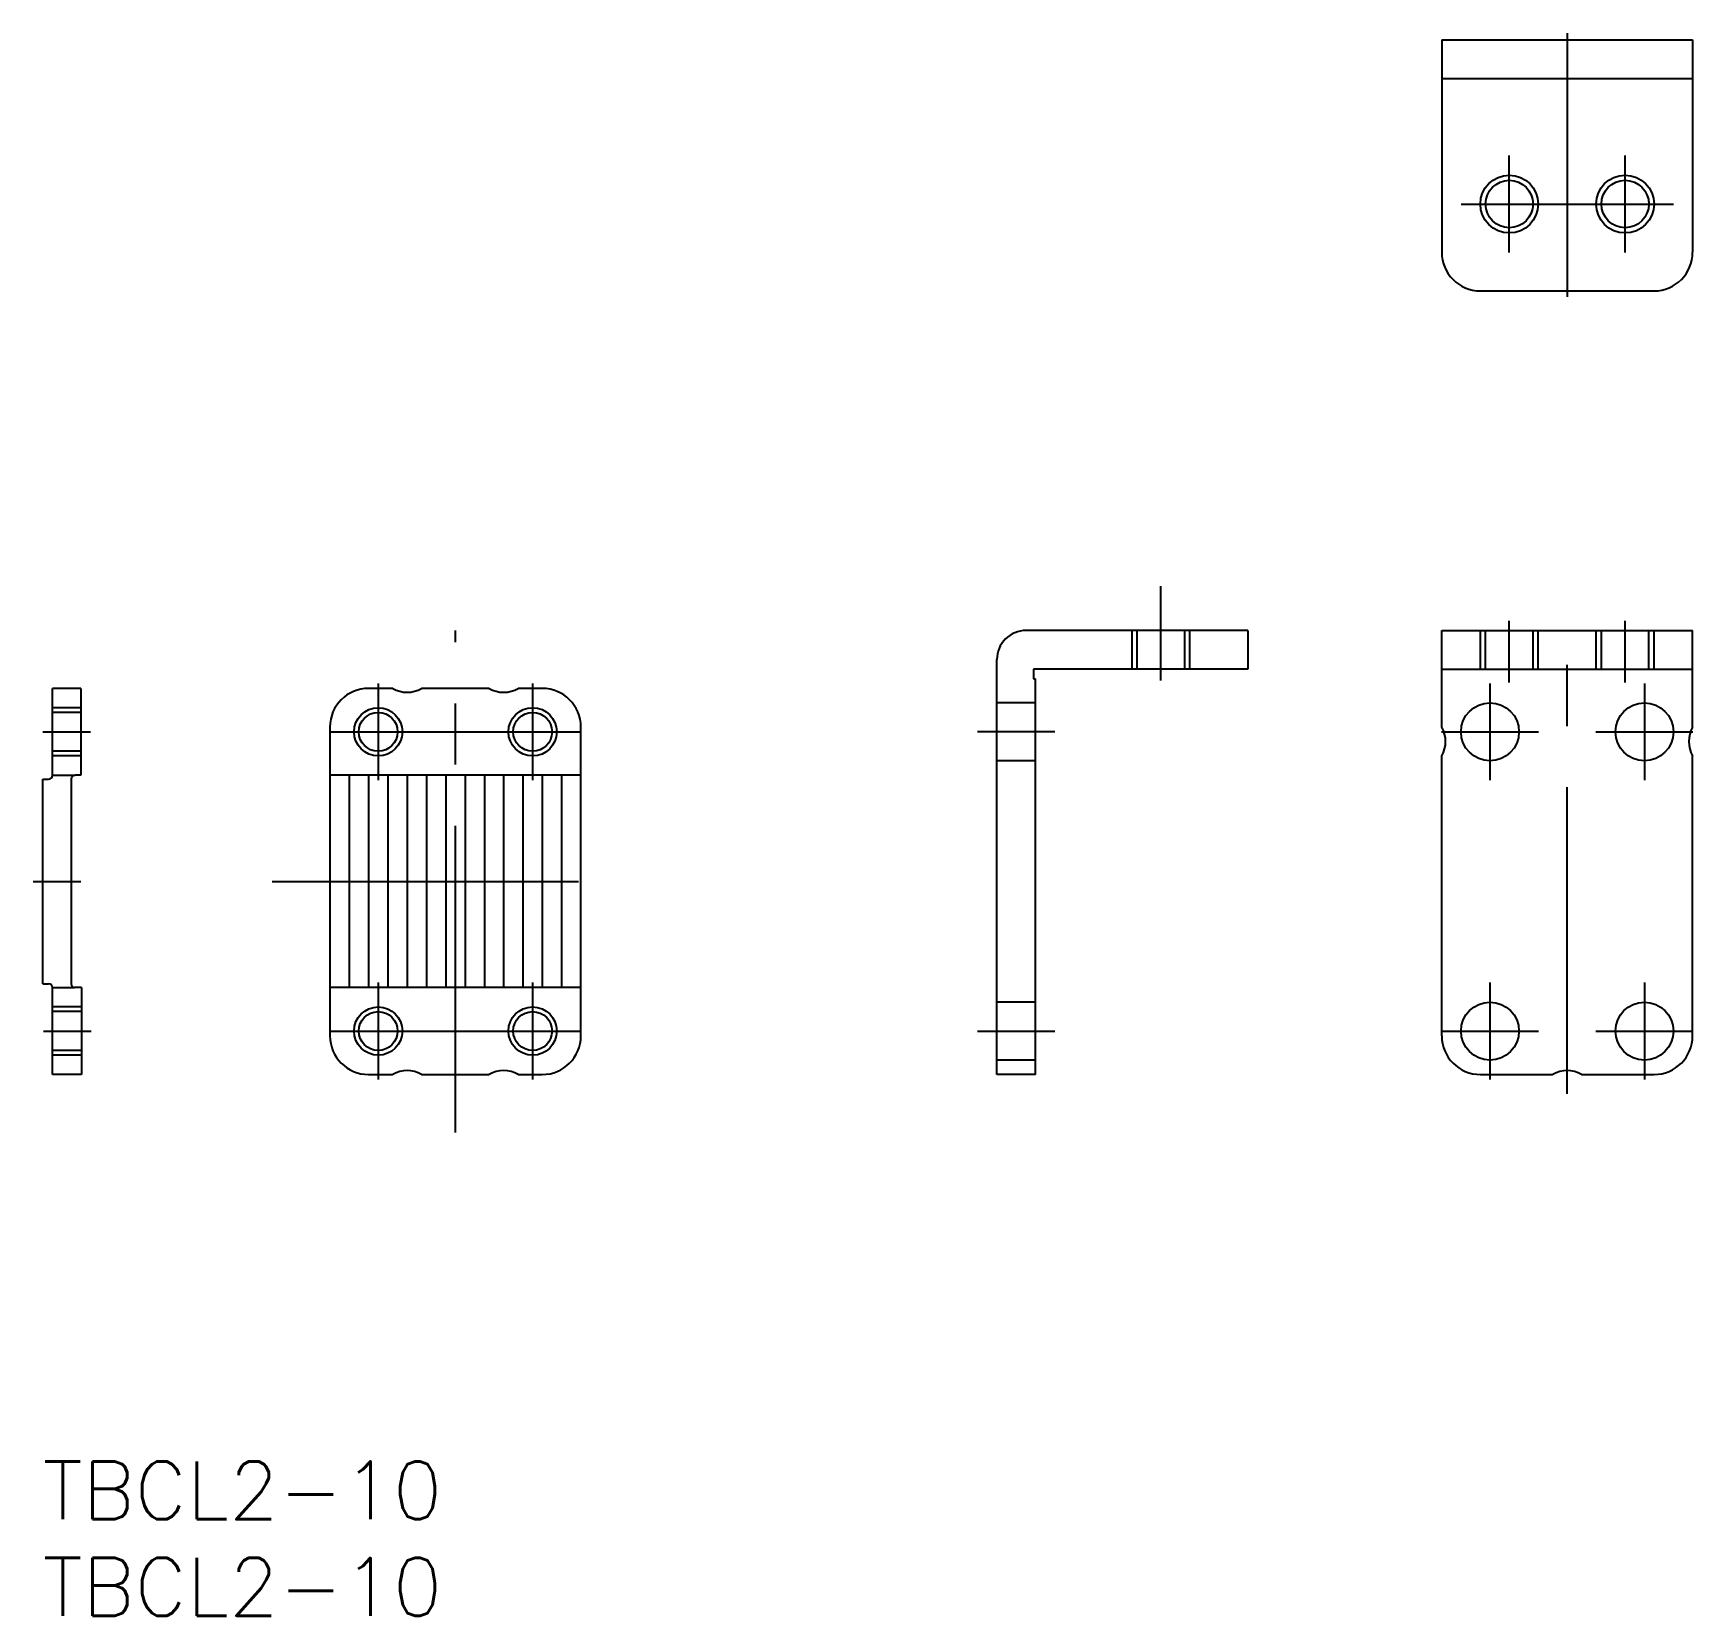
# Model space of a CAD drawing. Extents: x -0.5 to 85.5, y -8 to 74.
import ezdxf

# ---------------------------------------------------------------- set-up
doc = ezdxf.new("R2010")
doc.units = 0
doc.header["$LTSCALE"] = 0.5
doc.linetypes.add('CENTER', pattern=[50.8, 31.75, -6.35, 6.35, -6.35])
doc.linetypes.add('DASHED', pattern=[19.05, 12.7, -6.35])
for name, color, linetype in [('MSM_CENTER', 1, 'CENTER'), ('MSM_CONTINUOUS', 7, 'CONTINUOUS'), ('MSM_DASHED', 4, 'DASHED'), ('MSM_NARROW', 5, 'CONTINUOUS'), ('MSM_PART_NUMBER', 7, 'CONTINUOUS')]:
    doc.layers.add(name, color=color, linetype=linetype)
doc.styles.get("Standard").update_dxf_attribs({"font": 'txt.shx', "height": 2, "bigfont": 'bigfont.shx'})

# ---------------------------------------------------------------- blocks, each defined once
blk = doc.blocks.new('*U53')
at = {"layer": 'MSM_PART_NUMBER'}
blk.add_text('TBCL2-10', height=3, dxfattribs=at).set_placement((0, -3))
blk = doc.blocks.new('*U54')
at = {"layer": 'MSM_PART_NUMBER'}
blk.add_text('TBCL2-10', height=3, dxfattribs=at).set_placement((0, -8))

msp = doc.modelspace()

# ---------------------------------------------------------------- linework, layer by layer
at = {"layer": 'MSM_CENTER'}
for p, q in [((78.976, 73.983), (78.976, 60.333)), ((75.976, 62.625), (75.976, 67.641)), ((81.976, 62.625), (81.976, 67.641)), ((73.476, 65.133), (84.476, 65.133)), ((57.93, 40.444), (57.93, 45.342)), ((78.976, 19.042), (78.976, 44.042)), ((21.375, 17.042), (21.375, 43.042)), ((75.976, 40.344), (75.976, 43.542)), ((81.976, 40.344), (81.976, 43.542)), ((17.375, 40.3), (17.375, 35.284)), ((25.375, 40.3), (25.375, 35.284)), ((74.976, 40.3), (74.976, 35.284)), ((82.976, 40.3), (82.976, 35.284)), ((0, 37.792), (2.47, 37.792)), ((14.867, 37.792), (27.883, 37.792)), ((52.43, 37.792), (48.43, 37.792)), ((72.468, 37.792), (77.484, 37.792)), ((80.468, 37.792), (85.484, 37.792)), ((-0.5, 30.042), (1.97, 30.042)), ((11.875, 30.042), (30.875, 30.042)), ((17.375, 24.8), (17.375, 19.784)), ((25.375, 24.8), (25.375, 19.784)), ((74.976, 24.8), (74.976, 19.784)), ((82.976, 24.8), (82.976, 19.784)), ((0.03, 22.292), (2.5, 22.292)), ((14.867, 22.292), (27.883, 22.292)), ((48.43, 22.292), (52.43, 22.292)), ((72.468, 22.292), (77.484, 22.292)), ((80.468, 22.292), (85.484, 22.292))]:
    msp.add_line(p, q, dxfattribs=at)
at = {"layer": 'MSM_CONTINUOUS'}
for p, q in [((72.476, 73.633), (72.476, 62.633)), ((72.476, 73.633), (85.476, 73.633)), ((85.476, 73.633), (85.476, 62.633)), ((72.476, 71.633), (85.476, 71.633)), ((74.476, 60.633), (83.476, 60.633)), ((62.43, 43.042), (50.93, 43.042)), ((62.43, 43.042), (62.43, 41.042)), ((72.476, 38.038), (72.476, 43.042)), ((72.476, 43.042), (85.476, 43.042)), ((85.476, 38.038), (85.476, 43.042)), ((49.43, 20.042), (49.43, 41.542)), ((51.33, 41.042), (51.33, 40.542)), ((62.43, 41.042), (51.33, 41.042)), ((51.33, 40.542), (51.43, 40.542)), ((51.43, 20.042), (51.43, 40.541)), ((72.476, 41.042), (85.476, 41.042)), ((1.97, 40.042), (0.5, 40.042)), ((0.5, 35.542), (0.5, 40.042)), ((1.97, 40.042), (1.97, 35.542)), ((18.126, 40.042), (16.875, 40.042)), ((23.126, 40.042), (19.623, 40.042)), ((25.875, 40.042), (24.623, 40.042)), ((14.875, 38.042), (14.875, 22.042)), ((27.875, 22.042), (27.875, 38.042)), ((72.476, 22.042), (72.476, 36.542)), ((85.476, 22.042), (85.476, 36.542)), ((0, 24.742), (0, 35.342)), ((0, 35.342), (0.3, 35.342)), ((1.47, 35.342), (1.47, 24.742)), ((1.97, 35.542), (1.67, 35.542)), ((27.875, 35.542), (14.875, 35.542)), ((15.875, 35.542), (15.875, 24.542)), ((16.875, 35.542), (16.875, 24.542)), ((17.875, 35.542), (17.875, 24.542)), ((18.875, 35.542), (18.875, 24.542)), ((19.875, 35.542), (19.875, 24.542)), ((20.875, 35.542), (20.875, 24.542)), ((21.875, 35.542), (21.875, 24.542)), ((22.875, 35.542), (22.875, 24.542)), ((23.875, 35.542), (23.875, 24.542)), ((24.875, 35.542), (24.875, 24.542)), ((25.875, 35.542), (25.875, 24.542)), ((26.875, 35.542), (26.875, 24.542)), ((0, 24.742), (0.3, 24.742)), ((0.5, 20.042), (0.5, 24.542)), ((2, 24.542), (1.644, 24.542)), ((2, 24.542), (2, 20.042)), ((27.875, 24.542), (14.875, 24.542)), ((2, 20.042), (0.5, 20.042)), ((16.875, 20.042), (18.126, 20.042)), ((19.623, 20.042), (23.126, 20.042)), ((24.623, 20.042), (25.875, 20.042)), ((51.43, 20.042), (49.43, 20.042)), ((74.476, 20.042), (78.227, 20.042)), ((79.724, 20.042), (83.476, 20.042))]:
    msp.add_line(p, q, dxfattribs=at)
for centre, radius in [((75.976, 65.133), 1.23), ((81.976, 65.133), 1.23), ((17.375, 37.792), 1.006), ((25.375, 37.792), 1.006), ((74.976, 37.792), 1.5), ((82.976, 37.792), 1.5), ((17.375, 22.292), 1.006), ((25.375, 22.292), 1.006), ((74.976, 22.292), 1.5), ((82.976, 22.292), 1.5)]:
    msp.add_circle(centre, radius, dxfattribs=at)
for centre, radius, start, end in [((74.476, 62.633), 2, 180, 270), ((83.476, 62.633), 2, 270, 0), ((50.93, 41.542), 1.5, 90, 180.00005), ((16.875, 38.042), 2, 90, 180), ((18.875, 41.342), 1.5, 240.07612, 299.92643), ((23.875, 41.342), 1.5, 240.07357, 299.92643), ((25.875, 38.042), 2, 0, 90), ((71.176, 37.29), 1.5, 330.07357, 29.92643), ((86.776, 37.29), 1.5, 150.07357, 209.92643), ((0.3, 35.542), 0.2, 270, 0), ((1.67, 35.342), 0.2, 90, 180), ((0.3, 24.542), 0.2, 0, 90), ((1.672, 24.742), 0.202, 180, 262.01817), ((16.875, 22.042), 2, 180, 270), ((25.875, 22.042), 2, 270, 0), ((74.476, 22.042), 2, 180, 270), ((83.476, 22.042), 2, 270, 0), ((18.875, 18.742), 1.5, 60.07357, 119.92643), ((23.875, 18.742), 1.5, 60.07357, 119.92643), ((78.976, 18.742), 1.5, 60.07357, 119.92643)]:
    msp.add_arc(centre, radius, start, end, dxfattribs=at)
at = {"layer": 'MSM_DASHED'}
for p, q in [((56.43, 41.042), (56.43, 43.042)), ((56.7, 41.042), (56.7, 43.042)), ((59.159, 41.042), (59.159, 43.042)), ((59.43, 41.042), (59.43, 43.042)), ((74.476, 41.042), (74.476, 43.039)), ((74.746, 41.042), (74.746, 43.042)), ((77.205, 41.042), (77.205, 43.042)), ((77.476, 41.042), (77.476, 43.042)), ((80.476, 41.042), (80.476, 43.042)), ((80.746, 41.042), (80.746, 43.042)), ((83.205, 41.042), (83.205, 43.042)), ((83.476, 41.042), (83.476, 43.042)), ((1.97, 39.042), (0.5, 39.042)), ((1.97, 38.798), (0.5, 38.798)), ((51.43, 39.292), (49.43, 39.292)), ((1.97, 36.785), (0.5, 36.785)), ((1.97, 36.542), (0.5, 36.542)), ((51.434, 36.292), (49.43, 36.292)), ((0.5, 35.542), (1.67, 35.542)), ((0.5, 24.542), (1.644, 24.542)), ((2, 23.542), (0.5, 23.542)), ((2, 23.298), (0.5, 23.298)), ((51.43, 23.792), (49.43, 23.792)), ((2, 21.285), (0.5, 21.285)), ((2, 21.042), (0.5, 21.042)), ((51.43, 20.792), (49.43, 20.792))]:
    msp.add_line(p, q, dxfattribs=at)
at = {"layer": 'MSM_NARROW'}
for centre, radius in [((75.976, 65.133), 1.5), ((81.976, 65.133), 1.5), ((17.375, 37.792), 1.25), ((25.375, 37.792), 1.25), ((17.375, 22.292), 1.25), ((25.375, 22.292), 1.25)]:
    msp.add_circle(centre, radius, dxfattribs=at)

# ---------------------------------------------------------------- block references
at = {"layer": 'MSM_CONTINUOUS'}
for name in ['*U53', '*U54']:
    msp.add_blockref(name, (0, 0), dxfattribs=at)

doc.saveas('drawing.dxf')
